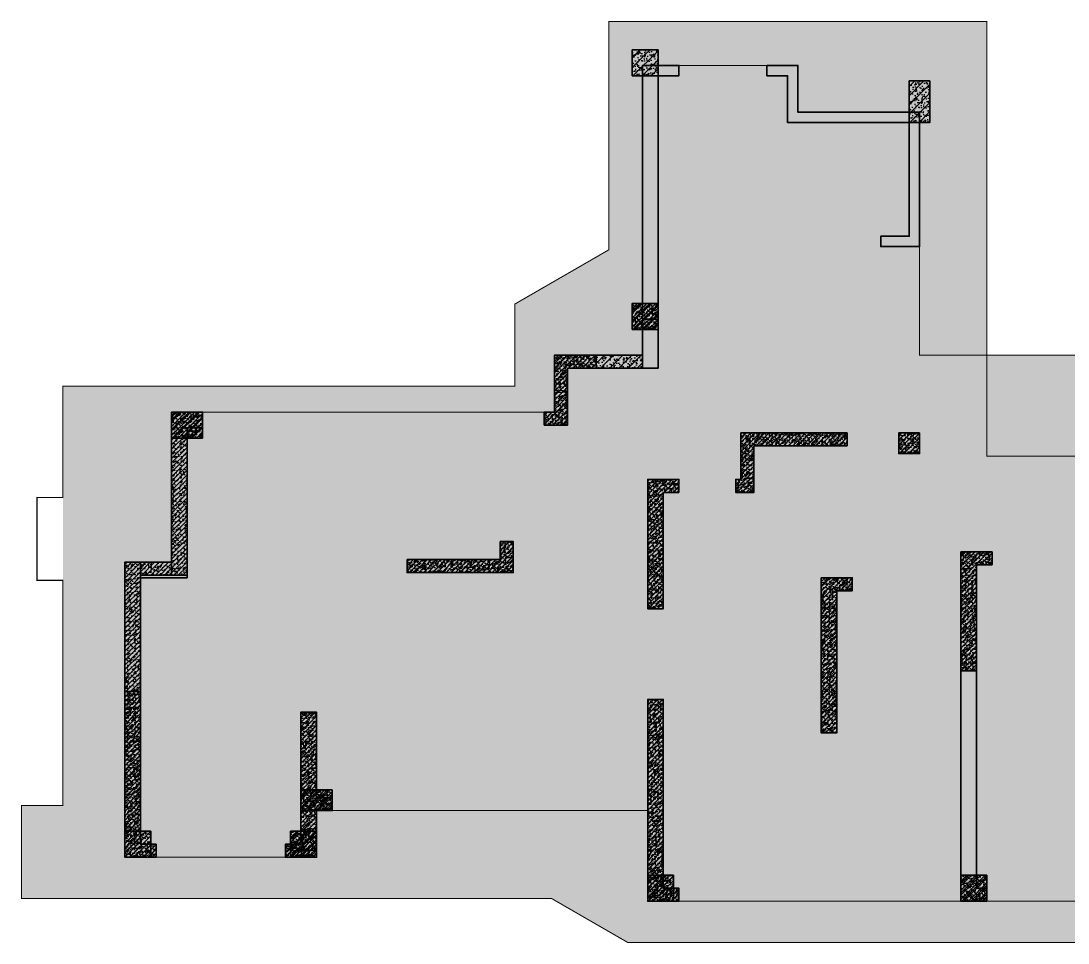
# Model space of a CAD drawing. Extents: x 923964 to 1204934, y 804567 to 1705037.
# Drawn here: x 993414 to 1013643, y 1063767 to 1081587 of the extents above; entities that cross this region are included whole.
import ezdxf

# ---------------------------------------------------------------- set-up
doc = ezdxf.new("R2010")
doc.units = 0
doc.header["$LTSCALE"] = 500
doc.linetypes.add('DASH', pattern=[0.35, 0.25, -0.1])
for name, color, linetype in [('S_COLU', 2, 'CONTINUOUS'), ('S_COLU_HACH', 15, 'CONTINUOUS'), ('S_PLAN_HACH', 9, 'CONTINUOUS'), ('S_WALL', 2, 'CONTINUOUS'), ('S_WALL_HACH', 30, 'CONTINUOUS'), ('S_WALL_OTHE_HACH', 33, 'CONTINUOUS'), ('主楼填充', 7, 'CONTINUOUS')]:
    doc.layers.add(name, color=color, linetype=linetype)
pattern_1 = [(45, (0, 0), (-44.1941738, 44.1941738), []), (50, (0, 0), (179.315046, -15.688034), [18.75, -206.25]), (355, (0, 0), (-34.687833, 188.048033), [15, -165]), (100.4514, (14.94, -1.3), (144.627345, 172.359886), [15.935047, -175.285528]), (46.1842, (0, 50), (266.810262, -41.379754), [28.125, -309.375]), (96.6356, (22.23, 46.55), (233.665676, 243.52947), [23.90257, -262.92825]), (351.1842, (0, 50), (233.665486, 243.52965), [22.5, -247.5]), (21, (25, 37.5), (149.226763, -100.654723), [18.75, -206.25]), (326, (25, 37.5), (60.828833, 181.287511), [15, -165]), (71.4514, (37.44, 29.11), (210.055657, 80.632624), [15.935047, -175.285528]), (37.5, (0, 0), (3.0399638, 83.2234635), [0, -163, 0, -167.5, 0, -165.625]), (7.5, (0, 0), (65.7673844, 98.602928), [0, -95.5, 0, -159.25, 0, -63.125]), (327.5, (-55.75, 0), (133.455609, -5.638718), [0, -62.5, 0, -195, 0, -258.75]), (317.5, (-80.75, 0), (145.796542, 25.026246), [0, -81.25, 0, -129.5, 0, -183.75])]
pattern_2 = [(50, (648671.38, 618879.14), (179.315046, -15.688034), [18.75, -206.25]), (355, (648671.38, 618879.14), (-34.687833, 188.048033), [15, -165]), (100.4514, (648686.32, 618877.84), (144.627345, 172.359886), [15.93505, -175.28553]), (46.1842, (648671.38, 618929.14), (266.81026, -41.37975), [28.125, -309.375]), (96.6356, (648693.61, 618925.7), (233.66568, 243.52947), [23.90257, -262.92825]), (351.1842, (648671.38, 618929.14), (233.66549, 243.52965), [22.5, -247.5]), (21, (648696.38, 618916.64), (149.226763, -100.654723), [18.75, -206.25]), (326, (648696.38, 618916.64), (60.828833, 181.28751), [15, -165]), (71.4514, (648708.82, 618908.26), (210.055657, 80.632624), [15.93505, -175.28553]), (37.5, (648671.38, 618879.144), (3.039964, 83.2234635), [0, -163, 0, -167.5, 0, -165.625]), (7.5, (648671.38, 618879.14), (65.767384, 98.602928), [0, -95.5, 0, -159.25, 0, -63.125]), (327.5, (648615.63, 618879.144), (133.455609, -5.638718), [0, -62.5, 0, -195, 0, -258.75]), (317.5, (648590.63, 618879.14), (145.796542, 25.026246), [0, -81.25, 0, -129.5, 0, -183.75]), (45, (648671.38, 618879.14), (-88.388348, 88.388348), [])]

msp = doc.modelspace()

# ---------------------------------------------------------------- hatches: boundary and pattern name
at = {"layer": 'S_COLU_HACH'}
for points in [[(1005724, 1081027), (1005224, 1081027), (1005224, 1080527), (1005724, 1080527)], [(1010974, 1080427), (1010574, 1080427), (1010574, 1079627), (1010974, 1079627)], [(1005724, 1076127), (1005224, 1076127), (1005224, 1075627), (1005724, 1075627)], [(996924, 1074027), (996324, 1074027), (996324, 1073527), (996924, 1073527)], [(1010774, 1073627), (1010374, 1073627), (1010374, 1073227), (1010774, 1073227)], [(999424, 1066727), (998824, 1066727), (998824, 1066327), (999424, 1066327)], [(999124, 1065927), (998624, 1065927), (998624, 1065427), (999124, 1065427)], [(1006024, 1065077), (1005524, 1065077), (1005524, 1064577), (1006024, 1064577)], [(1012074, 1065077), (1011574, 1065077), (1011574, 1064577), (1012074, 1064577)]]:
    msp.add_hatch(color=256, dxfattribs=at).paths.add_polyline_path(points)
h = msp.add_hatch(color=256, dxfattribs=at)
h.dxf.hatch_style = 1
h.paths.add_polyline_path([(1005724, 1076127), (1005224, 1076127), (1005224, 1075627), (1005724, 1075627)])
h = msp.add_hatch(color=256, dxfattribs=at)
h.dxf.hatch_style = 1
h.paths.add_polyline_path([(996924, 1074027), (996324, 1074027), (996324, 1073527), (996924, 1073527)])
h = msp.add_hatch(color=256, dxfattribs=at)
h.dxf.hatch_style = 1
h.paths.add_polyline_path([(1010774, 1073627), (1010374, 1073627), (1010374, 1073227), (1010774, 1073227)])
h = msp.add_hatch(color=256, dxfattribs=at)
h.dxf.hatch_style = 1
h.paths.add_polyline_path([(999424, 1066727), (998824, 1066727), (998824, 1066327), (999424, 1066327)])
h = msp.add_hatch(color=256, dxfattribs=at)
h.dxf.hatch_style = 1
h.paths.add_polyline_path([(995924, 1065927), (995424, 1065927), (995424, 1065427), (995924, 1065427)])
h = msp.add_hatch(color=256, dxfattribs=at)
h.dxf.hatch_style = 1
h.paths.add_polyline_path([(999124, 1065927), (998624, 1065927), (998624, 1065427), (999124, 1065427)])
h = msp.add_hatch(color=256, dxfattribs=at)
h.dxf.hatch_style = 1
h.paths.add_polyline_path([(1006024, 1065077), (1005524, 1065077), (1005524, 1064577), (1006024, 1064577)])
h = msp.add_hatch(color=256, dxfattribs=at)
h.dxf.hatch_style = 1
h.paths.add_polyline_path([(1012074, 1065077), (1011574, 1065077), (1011574, 1064577), (1012074, 1064577)])
at = {"layer": 'S_PLAN_HACH'}
h = msp.add_hatch(dxfattribs=at)
h.set_pattern_fill('CROSS', color=4, scale=50, style=0)
h.set_pattern_definition([(0, (-394729.9, -64247.05), (317.5, 317.5), [158.75, -476.25]), (90, (-394650.52, -64326.43), (-317.5, 317.5), [158.75, -476.25])])
h.paths.add_polyline_path([(994224, 1066427), (993424, 1066427), (993424, 1064627), (1003668, 1064627), (1005140, 1063777), (1024308, 1063777), (1025780, 1064627), (1035224, 1064627), (1035224, 1074527), (1026349, 1074527), (1026349, 1076199), (1024674, 1077166), (1024674, 1081577), (1017374, 1081577), (1017374, 1073177), (1012074, 1073177), (1012074, 1081577), (1004774, 1081577), (1004774, 1077166), (1002954, 1076115), (1002954, 1074527), (994224, 1074527)])
at = {"layer": 'S_WALL_HACH'}
h = msp.add_hatch(color=256, dxfattribs=at)
h.dxf.hatch_style = 1
h.paths.add_polyline_path([(1005724, 1080527), (1006124, 1080527), (1006124, 1080727), (1005424, 1080727), (1005424, 1075827), (1005724, 1075827)])
for points in [[(1005724, 1080527), (1006124, 1080527), (1006124, 1080727), (1005424, 1080727), (1005424, 1074877), (1005724, 1074877)], [(1008424, 1079827), (1008424, 1080727), (1007824, 1080727), (1007824, 1080527), (1008224, 1080527), (1008224, 1079627), (1010574, 1079627), (1010574, 1077427), (1010024, 1077427), (1010024, 1077227), (1010774, 1077227), (1010774, 1079827)], [(1003974, 1074877), (1005424, 1074877), (1005424, 1075127), (1003724, 1075127), (1003724, 1074027), (1003524, 1074027), (1003524, 1073777), (1003974, 1073777)], [(996624, 1070827), (996624, 1073727), (996924, 1073727), (996924, 1074027), (996324, 1074027), (996324, 1071127), (995424, 1071127), (995424, 1068627), (995724, 1068627), (995724, 1070827)], [(1007574, 1073377), (1009374, 1073377), (1009374, 1073627), (1007324, 1073627), (1007324, 1072727), (1007224, 1072727), (1007224, 1072477), (1007574, 1072477)], [(1006124, 1072477), (1005824, 1072477), (1005824, 1070227), (1005524, 1070227), (1005524, 1072727), (1006124, 1072727)], [(1006124, 1072477), (1005824, 1072477), (1005824, 1070227), (1005524, 1070227), (1005524, 1072727), (1006124, 1072727)], [(1002674, 1071177), (1000874, 1071177), (1000874, 1070927), (1002924, 1070927), (1002924, 1071527), (1002674, 1071527)], [(1011874, 1071077), (1012174, 1071077), (1012174, 1071327), (1011574, 1071327), (1011574, 1069027), (1011874, 1069027)], [(1008874, 1070827), (1008874, 1067827), (1009174, 1067827), (1009174, 1070577), (1009474, 1070577), (1009474, 1070827)], [(1011574, 1064577), (1012074, 1064577), (1012074, 1064827), (1011874, 1064827), (1011874, 1069027), (1011574, 1069027)], [(995424, 1065427), (996024, 1065427), (996024, 1065677), (995724, 1065677), (995724, 1068627), (995424, 1068627)], [(1005824, 1064827), (1005824, 1068477), (1005524, 1068477), (1005524, 1064577), (1006124, 1064577), (1006124, 1064827)], [(998824, 1065677), (998524, 1065677), (998524, 1065427), (999124, 1065427), (999124, 1066327), (999424, 1066327), (999424, 1066577), (999124, 1066577), (999124, 1068227), (998824, 1068227)]]:
    msp.add_hatch(color=256, dxfattribs=at).paths.add_polyline_path(points)
h = msp.add_hatch(color=256, dxfattribs=at)
h.dxf.hatch_style = 1
h.paths.add_polyline_path([(1008424, 1079827), (1008424, 1080727), (1007824, 1080727), (1007824, 1080527), (1008224, 1080527), (1008224, 1079627), (1010574, 1079627), (1010574, 1077427), (1010024, 1077427), (1010024, 1077227), (1010774, 1077227), (1010774, 1079827)])
h = msp.add_hatch(color=256, dxfattribs=at)
h.dxf.hatch_style = 1
h.paths.add_polyline_path([(1003974, 1074877), (1004524, 1074877), (1004524, 1075127), (1003724, 1075127), (1003724, 1074027), (1003524, 1074027), (1003524, 1073777), (1003974, 1073777)])
h = msp.add_hatch(color=256, dxfattribs=at)
h.dxf.hatch_style = 1
h.paths.add_polyline_path([(996624, 1070877), (996624, 1073727), (996924, 1073727), (996924, 1074027), (996324, 1074027), (996324, 1070877)])
h = msp.add_hatch(color=256, dxfattribs=at)
h.dxf.hatch_style = 1
h.paths.add_polyline_path([(1007574, 1073377), (1009374, 1073377), (1009374, 1073627), (1007324, 1073627), (1007324, 1072727), (1007224, 1072727), (1007224, 1072477), (1007574, 1072477)])
h = msp.add_hatch(color=256, dxfattribs=at)
h.dxf.hatch_style = 1
h.paths.add_polyline_path([(1006124, 1072477), (1005824, 1072477), (1005824, 1070227), (1005524, 1070227), (1005524, 1072727), (1006124, 1072727)])
h = msp.add_hatch(color=256, dxfattribs=at)
h.dxf.hatch_style = 1
h.paths.add_polyline_path([(1000874, 1071177), (1000874, 1070927), (1002924, 1070927), (1002924, 1071527), (1002674, 1071527), (1002674, 1071177)])
h = msp.add_hatch(color=256, dxfattribs=at)
h.dxf.hatch_style = 1
h.paths.add_polyline_path([(1011874, 1071077), (1012174, 1071077), (1012174, 1071327), (1011574, 1071327), (1011574, 1069027), (1011874, 1069027)])
h = msp.add_hatch(color=256, dxfattribs=at)
h.dxf.hatch_style = 1
h.paths.add_polyline_path([(995724, 1070877), (995724, 1071127), (995424, 1071127), (995424, 1068627), (995724, 1068627)])
h = msp.add_hatch(color=256, dxfattribs=at)
h.dxf.hatch_style = 1
h.paths.add_polyline_path([(996324, 1071127), (995724, 1071127), (995724, 1070877), (996324, 1070877)])
h = msp.add_hatch(color=256, dxfattribs=at)
h.dxf.hatch_style = 1
h.paths.add_polyline_path([(1008874, 1070827), (1008874, 1067827), (1009174, 1067827), (1009174, 1070577), (1009474, 1070577), (1009474, 1070827)])
h = msp.add_hatch(color=256, dxfattribs=at)
h.dxf.hatch_style = 1
h.paths.add_polyline_path([(1011574, 1064577), (1012074, 1064577), (1012074, 1064827), (1011874, 1064827), (1011874, 1069027), (1011574, 1069027)])
h = msp.add_hatch(color=256, dxfattribs=at)
h.dxf.hatch_style = 1
h.paths.add_polyline_path([(995424, 1065427), (996024, 1065427), (996024, 1065677), (995724, 1065677), (995724, 1068627), (995424, 1068627)])
h = msp.add_hatch(color=256, dxfattribs=at)
h.dxf.hatch_style = 1
h.paths.add_polyline_path([(1005824, 1064827), (1005824, 1068477), (1005524, 1068477), (1005524, 1064577), (1006124, 1064577), (1006124, 1064827)])
h = msp.add_hatch(color=256, dxfattribs=at)
h.dxf.hatch_style = 1
h.paths.add_polyline_path([(998824, 1065677), (998524, 1065677), (998524, 1065427), (999124, 1065427), (999124, 1066327), (999424, 1066327), (999424, 1066577), (999124, 1066577), (999124, 1068227), (998824, 1068227)])
at = {"layer": 'S_WALL_OTHE_HACH'}
h = msp.add_hatch(dxfattribs=at)
h.set_pattern_fill('ARMORED', color=256, scale=25, style=0)
h.set_pattern_definition([(50, (643521.38, 626179.14), (179.315046, -15.688034), [18.75, -206.25]), (355, (643521.38, 626179.14), (-34.687833, 188.048033), [15, -165]), (100.4514, (643536.32, 626177.84), (144.627345, 172.359886), [15.93505, -175.28553]), (46.1842, (643521.38, 626229.14), (266.81026, -41.37975), [28.125, -309.375]), (96.6356, (643543.61, 626225.7), (233.66568, 243.52947), [23.90257, -262.92825]), (351.1842, (643521.38, 626229.14), (233.66549, 243.52965), [22.5, -247.5]), (21, (643546.38, 626216.64), (149.226763, -100.654723), [18.75, -206.25]), (326, (643546.38, 626216.64), (60.828833, 181.28751), [15, -165]), (71.4514, (643558.82, 626208.26), (210.055657, 80.632624), [15.93505, -175.28553]), (37.5, (643521.38, 626179.143), (3.039964, 83.2234635), [0, -163, 0, -167.5, 0, -165.625]), (7.5, (643521.38, 626179.14), (65.767384, 98.602928), [0, -95.5, 0, -159.25, 0, -63.125]), (327.5, (643465.63, 626179.143), (133.455609, -5.638718), [0, -62.5, 0, -195, 0, -258.75]), (317.5, (643440.63, 626179.14), (145.796542, 25.026246), [0, -81.25, 0, -129.5, 0, -183.75]), (45, (643521.38, 626179.14), (-88.388348, 88.388348), [])])
h.paths.add_polyline_path([(1005724, 1081027), (1005224, 1081027), (1005224, 1080527), (1005724, 1080527)])
h = msp.add_hatch(dxfattribs=at)
h.set_pattern_fill('钢筋混凝土', color=256, scale=25)
h.set_pattern_definition(pattern_1)
h.paths.add_polyline_path([(1005724, 1080527), (1006124, 1080527), (1006124, 1080727), (1005424, 1080727), (1005424, 1075827), (1005724, 1075827)])
h = msp.add_hatch(dxfattribs=at)
h.set_pattern_fill('ARMORED', color=256, scale=25, style=0)
h.set_pattern_definition(pattern_2)
h.paths.add_polyline_path([(1005724, 1080527), (1006124, 1080527), (1006124, 1080727), (1005424, 1080727), (1005424, 1074877), (1005724, 1074877)])
h = msp.add_hatch(dxfattribs=at)
h.set_pattern_fill('钢筋混凝土', color=256, scale=25)
h.set_pattern_definition(pattern_1)
h.paths.add_polyline_path([(1008424, 1079827), (1008424, 1080727), (1007824, 1080727), (1007824, 1080527), (1008224, 1080527), (1008224, 1079627), (1010574, 1079627), (1010574, 1077427), (1010024, 1077427), (1010024, 1077227), (1010774, 1077227), (1010774, 1079827)])
h = msp.add_hatch(dxfattribs=at)
h.set_pattern_fill('ARMORED', color=256, scale=25, style=0)
h.set_pattern_definition([(50, (652057.73, 618879.14), (179.315046, -15.688034), [18.75, -206.25]), (355, (652057.73, 618879.14), (-34.687833, 188.048033), [15, -165]), (100.4514, (652072.67, 618877.84), (144.627345, 172.359886), [15.93505, -175.28553]), (46.1842, (652057.73, 618929.14), (266.81026, -41.37975), [28.125, -309.375]), (96.6356, (652079.96, 618925.7), (233.66568, 243.52947), [23.90257, -262.92825]), (351.1842, (652057.73, 618929.14), (233.66549, 243.52965), [22.5, -247.5]), (21, (652082.73, 618916.64), (149.226763, -100.654723), [18.75, -206.25]), (326, (652082.73, 618916.64), (60.828833, 181.28751), [15, -165]), (71.4514, (652095.16, 618908.26), (210.055657, 80.632624), [15.93505, -175.28553]), (37.5, (652057.726, 618879.144), (3.039964, 83.2234635), [0, -163, 0, -167.5, 0, -165.625]), (7.5, (652057.73, 618879.14), (65.767384, 98.602928), [0, -95.5, 0, -159.25, 0, -63.125]), (327.5, (652001.976, 618879.144), (133.455609, -5.638718), [0, -62.5, 0, -195, 0, -258.75]), (317.5, (651976.98, 618879.14), (145.796542, 25.026246), [0, -81.25, 0, -129.5, 0, -183.75]), (45, (652057.73, 618879.14), (-88.388348, 88.388348), [])])
h.paths.add_polyline_path([(1008424, 1079827), (1008424, 1080727), (1007824, 1080727), (1007824, 1080527), (1008224, 1080527), (1008224, 1079627), (1010574, 1079627), (1010574, 1077427), (1010024, 1077427), (1010024, 1077227), (1010774, 1077227), (1010774, 1079827)])
h = msp.add_hatch(dxfattribs=at)
h.set_pattern_fill('ARMORED', color=256, scale=25, style=0)
h.set_pattern_definition([(50, (648871.38, 625279.14), (179.315046, -15.688034), [18.75, -206.25]), (355, (648871.38, 625279.14), (-34.687833, 188.048033), [15, -165]), (100.4514, (648886.32, 625277.84), (144.627345, 172.359886), [15.93505, -175.28553]), (46.1842, (648871.38, 625329.14), (266.81026, -41.37975), [28.125, -309.375]), (96.6356, (648893.61, 625325.7), (233.66568, 243.52947), [23.90257, -262.92825]), (351.1842, (648871.38, 625329.14), (233.66549, 243.52965), [22.5, -247.5]), (21, (648896.38, 625316.64), (149.226763, -100.654723), [18.75, -206.25]), (326, (648896.38, 625316.64), (60.828833, 181.28751), [15, -165]), (71.4514, (648908.82, 625308.26), (210.055657, 80.632624), [15.93505, -175.28553]), (37.5, (648871.38, 625279.144), (3.039964, 83.2234635), [0, -163, 0, -167.5, 0, -165.625]), (7.5, (648871.38, 625279.14), (65.767384, 98.602928), [0, -95.5, 0, -159.25, 0, -63.125]), (327.5, (648815.63, 625279.144), (133.455609, -5.638718), [0, -62.5, 0, -195, 0, -258.75]), (317.5, (648790.63, 625279.14), (145.796542, 25.026246), [0, -81.25, 0, -129.5, 0, -183.75]), (45, (648871.38, 625279.14), (-88.388348, 88.388348), [])])
h.paths.add_polyline_path([(1010974, 1080427), (1010574, 1080427), (1010574, 1079627), (1010974, 1079627)])
h = msp.add_hatch(dxfattribs=at)
h.set_pattern_fill('钢筋混凝土', color=256, scale=25)
h.set_pattern_definition(pattern_1)
h.paths.add_polyline_path([(1005724, 1076127), (1005224, 1076127), (1005224, 1075627), (1005724, 1075627)])
h = msp.add_hatch(dxfattribs=at)
h.set_pattern_fill('ARMORED', color=256, scale=25, style=0)
h.set_pattern_definition([(50, (643521.38, 621279.15), (179.315046, -15.688034), [18.75, -206.25]), (355, (643521.38, 621279.15), (-34.687833, 188.048033), [15, -165]), (100.4514, (643536.32, 621277.84), (144.627345, 172.359886), [15.93505, -175.28553]), (46.1842, (643521.38, 621329.15), (266.81026, -41.37975), [28.125, -309.375]), (96.6356, (643543.61, 621325.7), (233.66568, 243.52947), [23.90257, -262.92825]), (351.1842, (643521.38, 621329.15), (233.66549, 243.52965), [22.5, -247.5]), (21, (643546.38, 621316.65), (149.226763, -100.654723), [18.75, -206.25]), (326, (643546.38, 621316.65), (60.828833, 181.28751), [15, -165]), (71.4514, (643558.81, 621308.26), (210.055657, 80.632624), [15.93505, -175.28553]), (37.5, (643521.38, 621279.15), (3.039964, 83.2234635), [0, -163, 0, -167.5, 0, -165.625]), (7.5, (643521.38, 621279.15), (65.767384, 98.602928), [0, -95.5, 0, -159.25, 0, -63.125]), (327.5, (643465.63, 621279.15), (133.455609, -5.638718), [0, -62.5, 0, -195, 0, -258.75]), (317.5, (643440.63, 621279.15), (145.796542, 25.026246), [0, -81.25, 0, -129.5, 0, -183.75]), (45, (643521.38, 621279.15), (-88.388348, 88.388348), [])])
h.paths.add_polyline_path([(1005724, 1076127), (1005224, 1076127), (1005224, 1075627), (1005724, 1075627)])
h = msp.add_hatch(dxfattribs=at)
h.set_pattern_fill('钢筋混凝土', color=256, scale=25)
h.set_pattern_definition(pattern_1)
h.paths.add_polyline_path([(1003974, 1074877), (1004524, 1074877), (1004524, 1075127), (1003724, 1075127), (1003724, 1074027), (1003524, 1074027), (1003524, 1073777), (1003974, 1073777)])
h = msp.add_hatch(dxfattribs=at)
h.set_pattern_fill('ARMORED', color=256, scale=25, style=0)
h.set_pattern_definition(pattern_2)
h.paths.add_polyline_path([(1003974, 1074877), (1005424, 1074877), (1005424, 1075127), (1003724, 1075127), (1003724, 1074027), (1003524, 1074027), (1003524, 1073777), (1003974, 1073777)])
h = msp.add_hatch(dxfattribs=at)
h.set_pattern_fill('ARMORED', color=256, scale=25, style=0)
h.set_pattern_definition(pattern_2)
h.paths.add_polyline_path([(996624, 1070827), (996624, 1073727), (996924, 1073727), (996924, 1074027), (996324, 1074027), (996324, 1071127), (995424, 1071127), (995424, 1068627), (995724, 1068627), (995724, 1070827)])
h = msp.add_hatch(dxfattribs=at)
h.set_pattern_fill('钢筋混凝土', color=256, scale=25)
h.set_pattern_definition(pattern_1)
h.paths.add_polyline_path([(996624, 1070877), (996624, 1073727), (996924, 1073727), (996924, 1074027), (996324, 1074027), (996324, 1070877)])
h = msp.add_hatch(dxfattribs=at)
h.set_pattern_fill('钢筋混凝土', color=256, scale=25)
h.set_pattern_definition(pattern_1)
h.paths.add_polyline_path([(996924, 1074027), (996324, 1074027), (996324, 1073527), (996924, 1073527)])
h = msp.add_hatch(dxfattribs=at)
h.set_pattern_fill('ARMORED', color=256, scale=25, style=0)
h.set_pattern_definition([(50, (634621.38, 619179.14), (179.315046, -15.688034), [18.75, -206.25]), (355, (634621.38, 619179.14), (-34.687833, 188.048033), [15, -165]), (100.4514, (634636.32, 619177.84), (144.627345, 172.359886), [15.93505, -175.28553]), (46.1842, (634621.38, 619229.14), (266.81026, -41.37975), [28.125, -309.375]), (96.6356, (634643.61, 619225.7), (233.66568, 243.52947), [23.90257, -262.92825]), (351.1842, (634621.38, 619229.14), (233.66549, 243.52965), [22.5, -247.5]), (21, (634646.38, 619216.64), (149.226763, -100.654723), [18.75, -206.25]), (326, (634646.38, 619216.64), (60.828833, 181.28751), [15, -165]), (71.4514, (634658.82, 619208.26), (210.055657, 80.632624), [15.93505, -175.28553]), (37.5, (634621.38, 619179.144), (3.039964, 83.2234635), [0, -163, 0, -167.5, 0, -165.625]), (7.5, (634621.38, 619179.14), (65.767384, 98.602928), [0, -95.5, 0, -159.25, 0, -63.125]), (327.5, (634565.63, 619179.144), (133.455609, -5.638718), [0, -62.5, 0, -195, 0, -258.75]), (317.5, (634540.63, 619179.14), (145.796542, 25.026246), [0, -81.25, 0, -129.5, 0, -183.75]), (45, (634621.38, 619179.14), (-88.388348, 88.388348), [])])
h.paths.add_polyline_path([(996924, 1074027), (996324, 1074027), (996324, 1073527), (996924, 1073527)])
h = msp.add_hatch(dxfattribs=at)
h.set_pattern_fill('钢筋混凝土', color=256, scale=25)
h.set_pattern_definition(pattern_1)
h.paths.add_polyline_path([(1007574, 1073377), (1009374, 1073377), (1009374, 1073627), (1007324, 1073627), (1007324, 1072727), (1007224, 1072727), (1007224, 1072477), (1007574, 1072477)])
h = msp.add_hatch(dxfattribs=at)
h.set_pattern_fill('ARMORED', color=256, scale=25, style=0)
h.set_pattern_definition(pattern_2)
h.paths.add_polyline_path([(1007574, 1073377), (1009374, 1073377), (1009374, 1073627), (1007324, 1073627), (1007324, 1072727), (1007224, 1072727), (1007224, 1072477), (1007574, 1072477)])
h = msp.add_hatch(dxfattribs=at)
h.set_pattern_fill('钢筋混凝土', color=256, scale=25)
h.set_pattern_definition(pattern_1)
h.paths.add_polyline_path([(1010774, 1073627), (1010374, 1073627), (1010374, 1073227), (1010774, 1073227)])
h = msp.add_hatch(dxfattribs=at)
h.set_pattern_fill('ARMORED', color=256, scale=25, style=0)
h.set_pattern_definition(pattern_2)
h.paths.add_polyline_path([(1010774, 1073627), (1010374, 1073627), (1010374, 1073227), (1010774, 1073227)])
h = msp.add_hatch(dxfattribs=at)
h.set_pattern_fill('钢筋混凝土', color=256, scale=25)
h.set_pattern_definition(pattern_1)
h.paths.add_polyline_path([(1006124, 1072477), (1005824, 1072477), (1005824, 1070227), (1005524, 1070227), (1005524, 1072727), (1006124, 1072727)])
h = msp.add_hatch(dxfattribs=at)
h.set_pattern_fill('ARMORED', color=256, scale=25, style=0)
h.set_pattern_definition([(50, (612540.39, 803097.85), (179.315046, -15.688034), [18.75, -206.25]), (355, (612540.39, 803097.85), (-34.68783, 188.04803), [15, -165]), (100.4514, (612555.33, 803096.54), (144.627345, 172.359886), [15.93505, -175.28553]), (46.1842, (612540.39, 803147.85), (266.81026, -41.37975), [28.125, -309.375]), (96.6356, (612562.62, 803144.4), (233.66568, 243.52947), [23.90257, -262.92825]), (351.1842, (612540.4, 803147.85), (233.66549, 243.52965), [22.5, -247.5]), (21, (612565.39, 803135.35), (149.226763, -100.654723), [18.75, -206.25]), (326, (612565.39, 803135.35), (60.82883, 181.28751), [15, -165]), (71.4514, (612577.82, 803126.96), (210.05566, 80.632624), [15.93505, -175.28553]), (37.5, (612540.386, 803097.85), (3.039964, 83.2234635), [0, -163, 0, -167.5, 0, -165.625]), (7.5, (612540.39, 803097.85), (65.767384, 98.602928), [0, -95.5, 0, -159.25, 0, -63.125]), (327.5, (612484.636, 803097.85), (133.455609, -5.638718), [0, -62.5, 0, -195, 0, -258.75]), (317.5, (612459.64, 803097.85), (145.796542, 25.026246), [0, -81.25, 0, -129.5, 0, -183.75]), (45, (612540.39, 803097.85), (-88.388348, 88.388348), [])])
h.paths.add_polyline_path([(1006124, 1072477), (1005824, 1072477), (1005824, 1070227), (1005524, 1070227), (1005524, 1072727), (1006124, 1072727)])
h = msp.add_hatch(dxfattribs=at)
h.set_pattern_fill('ARMORED', color=256, scale=25, style=0)
h.set_pattern_definition([(50, (612540.39, 803097.85), (179.315046, -15.688034), [18.75, -206.25]), (355, (612540.39, 803097.85), (-34.68783, 188.04803), [15, -165]), (100.4514, (612555.33, 803096.54), (144.627345, 172.359886), [15.93505, -175.28553]), (46.1842, (612540.39, 803147.85), (266.81026, -41.37975), [28.125, -309.375]), (96.6356, (612562.62, 803144.4), (233.66568, 243.52947), [23.90257, -262.92825]), (351.1842, (612540.4, 803147.85), (233.66549, 243.52965), [22.5, -247.5]), (21, (612565.39, 803135.35), (149.226763, -100.654723), [18.75, -206.25]), (326, (612565.39, 803135.35), (60.82883, 181.28751), [15, -165]), (71.4514, (612577.82, 803126.96), (210.05566, 80.632624), [15.93505, -175.28553]), (37.5, (612540.386, 803097.85), (3.039964, 83.2234635), [0, -163, 0, -167.5, 0, -165.625]), (7.5, (612540.39, 803097.85), (65.767384, 98.602928), [0, -95.5, 0, -159.25, 0, -63.125]), (327.5, (612484.636, 803097.85), (133.455609, -5.638718), [0, -62.5, 0, -195, 0, -258.75]), (317.5, (612459.64, 803097.85), (145.796542, 25.026246), [0, -81.25, 0, -129.5, 0, -183.75]), (45, (612540.39, 803097.85), (-88.388348, 88.388348), [])])
h.paths.add_polyline_path([(1006124, 1072477), (1005824, 1072477), (1005824, 1070227), (1005524, 1070227), (1005524, 1072727), (1006124, 1072727)])
h = msp.add_hatch(dxfattribs=at)
h.set_pattern_fill('钢筋混凝土', color=256, scale=25)
h.set_pattern_definition(pattern_1)
h.paths.add_polyline_path([(1000874, 1071177), (1000874, 1070927), (1002924, 1070927), (1002924, 1071527), (1002674, 1071527), (1002674, 1071177)])
h = msp.add_hatch(dxfattribs=at)
h.set_pattern_fill('ARMORED', color=256, scale=25, style=0)
h.set_pattern_definition(pattern_2)
h.paths.add_polyline_path([(1002674, 1071177), (1000874, 1071177), (1000874, 1070927), (1002924, 1070927), (1002924, 1071527), (1002674, 1071527)])
h = msp.add_hatch(dxfattribs=at)
h.set_pattern_fill('钢筋混凝土', color=256, scale=25)
h.set_pattern_definition(pattern_1)
h.paths.add_polyline_path([(1011874, 1071077), (1012174, 1071077), (1012174, 1071327), (1011574, 1071327), (1011574, 1069027), (1011874, 1069027)])
h = msp.add_hatch(dxfattribs=at)
h.set_pattern_fill('ARMORED', color=256, scale=25, style=0)
h.set_pattern_definition(pattern_2)
h.paths.add_polyline_path([(1011874, 1071077), (1012174, 1071077), (1012174, 1071327), (1011574, 1071327), (1011574, 1069027), (1011874, 1069027)])
h = msp.add_hatch(dxfattribs=at)
h.set_pattern_fill('钢筋混凝土', color=256, scale=25)
h.set_pattern_definition(pattern_1)
h.paths.add_polyline_path([(995724, 1070877), (995724, 1071127), (995424, 1071127), (995424, 1068627), (995724, 1068627)])
h = msp.add_hatch(dxfattribs=at)
h.set_pattern_fill('钢筋混凝土', color=256, scale=25)
h.set_pattern_definition(pattern_1)
h.paths.add_polyline_path([(996324, 1071127), (995724, 1071127), (995724, 1070877), (996324, 1070877)])
h = msp.add_hatch(dxfattribs=at)
h.set_pattern_fill('钢筋混凝土', color=256, scale=25)
h.set_pattern_definition(pattern_1)
h.paths.add_polyline_path([(1008874, 1070827), (1008874, 1067827), (1009174, 1067827), (1009174, 1070577), (1009474, 1070577), (1009474, 1070827)])
h = msp.add_hatch(dxfattribs=at)
h.set_pattern_fill('ARMORED', color=256, scale=25, style=0)
h.set_pattern_definition(pattern_2)
h.paths.add_polyline_path([(1008874, 1070827), (1008874, 1067827), (1009174, 1067827), (1009174, 1070577), (1009474, 1070577), (1009474, 1070827)])
h = msp.add_hatch(dxfattribs=at)
h.set_pattern_fill('钢筋混凝土', color=256, scale=25)
h.set_pattern_definition(pattern_1)
h.paths.add_polyline_path([(1011574, 1064577), (1012074, 1064577), (1012074, 1064827), (1011874, 1064827), (1011874, 1069027), (1011574, 1069027)])
h = msp.add_hatch(dxfattribs=at)
h.set_pattern_fill('ARMORED', color=256, scale=25, style=0)
h.set_pattern_definition(pattern_2)
h.paths.add_polyline_path([(1011574, 1064577), (1012074, 1064577), (1012074, 1064827), (1011874, 1064827), (1011874, 1069027), (1011574, 1069027)])
h = msp.add_hatch(dxfattribs=at)
h.set_pattern_fill('钢筋混凝土', color=256, scale=25)
h.set_pattern_definition(pattern_1)
h.paths.add_polyline_path([(995424, 1065427), (996024, 1065427), (996024, 1065677), (995724, 1065677), (995724, 1068627), (995424, 1068627)])
h = msp.add_hatch(dxfattribs=at)
h.set_pattern_fill('ARMORED', color=256, scale=25, style=0)
h.set_pattern_definition(pattern_2)
h.paths.add_polyline_path([(995424, 1065427), (996024, 1065427), (996024, 1065677), (995724, 1065677), (995724, 1068627), (995424, 1068627)])
h = msp.add_hatch(dxfattribs=at)
h.set_pattern_fill('钢筋混凝土', color=256, scale=25)
h.set_pattern_definition(pattern_1)
h.paths.add_polyline_path([(1005824, 1064827), (1005824, 1068477), (1005524, 1068477), (1005524, 1064577), (1006124, 1064577), (1006124, 1064827)])
h = msp.add_hatch(dxfattribs=at)
h.set_pattern_fill('ARMORED', color=256, scale=25, style=0)
h.set_pattern_definition(pattern_2)
h.paths.add_polyline_path([(1005824, 1064827), (1005824, 1068477), (1005524, 1068477), (1005524, 1064577), (1006124, 1064577), (1006124, 1064827)])
h = msp.add_hatch(dxfattribs=at)
h.set_pattern_fill('钢筋混凝土', color=256, scale=25)
h.set_pattern_definition(pattern_1)
h.paths.add_polyline_path([(998824, 1065677), (998524, 1065677), (998524, 1065427), (999124, 1065427), (999124, 1066327), (999424, 1066327), (999424, 1066577), (999124, 1066577), (999124, 1068227), (998824, 1068227)])
h = msp.add_hatch(dxfattribs=at)
h.set_pattern_fill('ARMORED', color=256, scale=25, style=0)
h.set_pattern_definition(pattern_2)
h.paths.add_polyline_path([(998824, 1065677), (998524, 1065677), (998524, 1065427), (999124, 1065427), (999124, 1066327), (999424, 1066327), (999424, 1066577), (999124, 1066577), (999124, 1068227), (998824, 1068227)])
h = msp.add_hatch(dxfattribs=at)
h.set_pattern_fill('钢筋混凝土', color=256, scale=25)
h.set_pattern_definition(pattern_1)
h.paths.add_polyline_path([(999424, 1066727), (998824, 1066727), (998824, 1066327), (999424, 1066327)])
h = msp.add_hatch(dxfattribs=at)
h.set_pattern_fill('ARMORED', color=256, scale=25, style=0)
h.set_pattern_definition([(50, (637121.38, 611879.14), (179.315046, -15.688034), [18.75, -206.25]), (355, (637121.38, 611879.14), (-34.687833, 188.048033), [15, -165]), (100.4514, (637136.32, 611877.84), (144.627345, 172.359886), [15.93505, -175.28553]), (46.1842, (637121.38, 611929.14), (266.81026, -41.37975), [28.125, -309.375]), (96.6356, (637143.61, 611925.7), (233.66568, 243.52947), [23.90257, -262.92825]), (351.1842, (637121.38, 611929.14), (233.66549, 243.52965), [22.5, -247.5]), (21, (637146.38, 611916.64), (149.226763, -100.654723), [18.75, -206.25]), (326, (637146.38, 611916.64), (60.828833, 181.28751), [15, -165]), (71.4514, (637158.82, 611908.26), (210.055657, 80.632624), [15.93505, -175.28553]), (37.5, (637121.38, 611879.144), (3.039964, 83.2234635), [0, -163, 0, -167.5, 0, -165.625]), (7.5, (637121.38, 611879.14), (65.767384, 98.602928), [0, -95.5, 0, -159.25, 0, -63.125]), (327.5, (637065.63, 611879.144), (133.455609, -5.638718), [0, -62.5, 0, -195, 0, -258.75]), (317.5, (637040.63, 611879.14), (145.796542, 25.026246), [0, -81.25, 0, -129.5, 0, -183.75]), (45, (637121.38, 611879.14), (-88.388348, 88.388348), [])])
h.paths.add_polyline_path([(999424, 1066727), (998824, 1066727), (998824, 1066327), (999424, 1066327)])
h = msp.add_hatch(dxfattribs=at)
h.set_pattern_fill('钢筋混凝土', color=256, scale=25)
h.set_pattern_definition(pattern_1)
h.paths.add_polyline_path([(995924, 1065927), (995424, 1065927), (995424, 1065427), (995924, 1065427)])
h = msp.add_hatch(dxfattribs=at)
h.set_pattern_fill('钢筋混凝土', color=256, scale=25)
h.set_pattern_definition(pattern_1)
h.paths.add_polyline_path([(999124, 1065927), (998624, 1065927), (998624, 1065427), (999124, 1065427)])
h = msp.add_hatch(dxfattribs=at)
h.set_pattern_fill('ARMORED', color=256, scale=25, style=0)
h.set_pattern_definition([(50, (636921.38, 611079.14), (179.315046, -15.688034), [18.75, -206.25]), (355, (636921.38, 611079.14), (-34.687833, 188.048033), [15, -165]), (100.4514, (636936.32, 611077.84), (144.627345, 172.359886), [15.93505, -175.28553]), (46.1842, (636921.38, 611129.14), (266.81026, -41.37975), [28.125, -309.375]), (96.6356, (636943.61, 611125.7), (233.66568, 243.52947), [23.90257, -262.92825]), (351.1842, (636921.38, 611129.14), (233.66549, 243.52965), [22.5, -247.5]), (21, (636946.38, 611116.64), (149.226763, -100.654723), [18.75, -206.25]), (326, (636946.38, 611116.64), (60.828833, 181.28751), [15, -165]), (71.4514, (636958.82, 611108.26), (210.055657, 80.632624), [15.93505, -175.28553]), (37.5, (636921.38, 611079.144), (3.039964, 83.2234635), [0, -163, 0, -167.5, 0, -165.625]), (7.5, (636921.38, 611079.14), (65.767384, 98.602928), [0, -95.5, 0, -159.25, 0, -63.125]), (327.5, (636865.63, 611079.144), (133.455609, -5.638718), [0, -62.5, 0, -195, 0, -258.75]), (317.5, (636840.63, 611079.14), (145.796542, 25.026246), [0, -81.25, 0, -129.5, 0, -183.75]), (45, (636921.38, 611079.14), (-88.388348, 88.388348), [])])
h.paths.add_polyline_path([(999124, 1065927), (998624, 1065927), (998624, 1065427), (999124, 1065427)])
h = msp.add_hatch(dxfattribs=at)
h.set_pattern_fill('钢筋混凝土', color=256, scale=25)
h.set_pattern_definition(pattern_1)
h.paths.add_polyline_path([(1006024, 1065077), (1005524, 1065077), (1005524, 1064577), (1006024, 1064577)])
h = msp.add_hatch(dxfattribs=at)
h.set_pattern_fill('ARMORED', color=256, scale=25, style=0)
h.set_pattern_definition([(50, (643821.38, 610229.14), (179.315046, -15.688034), [18.75, -206.25]), (355, (643821.38, 610229.14), (-34.687833, 188.048033), [15, -165]), (100.4514, (643836.32, 610227.84), (144.627345, 172.359886), [15.93505, -175.28553]), (46.1842, (643821.38, 610279.14), (266.81026, -41.37975), [28.125, -309.375]), (96.6356, (643843.61, 610275.7), (233.66568, 243.52947), [23.90257, -262.92825]), (351.1842, (643821.38, 610279.14), (233.66549, 243.52965), [22.5, -247.5]), (21, (643846.38, 610266.64), (149.226763, -100.654723), [18.75, -206.25]), (326, (643846.38, 610266.64), (60.828833, 181.28751), [15, -165]), (71.4514, (643858.82, 610258.26), (210.055657, 80.632624), [15.93505, -175.28553]), (37.5, (643821.38, 610229.144), (3.039964, 83.2234635), [0, -163, 0, -167.5, 0, -165.625]), (7.5, (643821.38, 610229.14), (65.767384, 98.602928), [0, -95.5, 0, -159.25, 0, -63.125]), (327.5, (643765.63, 610229.144), (133.455609, -5.638718), [0, -62.5, 0, -195, 0, -258.75]), (317.5, (643740.63, 610229.14), (145.796542, 25.026246), [0, -81.25, 0, -129.5, 0, -183.75]), (45, (643821.38, 610229.14), (-88.388348, 88.388348), [])])
h.paths.add_polyline_path([(1006024, 1065077), (1005524, 1065077), (1005524, 1064577), (1006024, 1064577)])
h = msp.add_hatch(dxfattribs=at)
h.set_pattern_fill('钢筋混凝土', color=256, scale=25)
h.set_pattern_definition(pattern_1)
h.paths.add_polyline_path([(1012074, 1065077), (1011574, 1065077), (1011574, 1064577), (1012074, 1064577)])
h = msp.add_hatch(dxfattribs=at)
h.set_pattern_fill('ARMORED', color=256, scale=25, style=0)
h.set_pattern_definition([(50, (649871.38, 610229.14), (179.315046, -15.688034), [18.75, -206.25]), (355, (649871.38, 610229.14), (-34.687833, 188.048033), [15, -165]), (100.4514, (649886.32, 610227.84), (144.627345, 172.359886), [15.93505, -175.28553]), (46.1842, (649871.38, 610279.14), (266.81026, -41.37975), [28.125, -309.375]), (96.6356, (649893.61, 610275.7), (233.66568, 243.52947), [23.90257, -262.92825]), (351.1842, (649871.38, 610279.14), (233.66549, 243.52965), [22.5, -247.5]), (21, (649896.38, 610266.64), (149.226763, -100.654723), [18.75, -206.25]), (326, (649896.38, 610266.64), (60.828833, 181.28751), [15, -165]), (71.4514, (649908.82, 610258.26), (210.055657, 80.632624), [15.93505, -175.28553]), (37.5, (649871.38, 610229.144), (3.039964, 83.2234635), [0, -163, 0, -167.5, 0, -165.625]), (7.5, (649871.38, 610229.14), (65.767384, 98.602928), [0, -95.5, 0, -159.25, 0, -63.125]), (327.5, (649815.63, 610229.144), (133.455609, -5.638718), [0, -62.5, 0, -195, 0, -258.75]), (317.5, (649790.63, 610229.14), (145.796542, 25.026246), [0, -81.25, 0, -129.5, 0, -183.75]), (45, (649871.38, 610229.14), (-88.388348, 88.388348), [])])
h.paths.add_polyline_path([(1012074, 1065077), (1011574, 1065077), (1011574, 1064577), (1012074, 1064577)])
at = {"layer": '主楼填充'}
h = msp.add_hatch(dxfattribs=at)
h.set_pattern_fill('GRASS', color=1, scale=20)
h.set_pattern_definition([(90, (-394729.9, -64247.05), (-359.21, 359.21), [95.25, -623.17]), (45, (-394729.9, -64247.05), (-359.21024, 359.21024), [95.25, -412.75]), (135, (-394729.9, -64247.05), (-359.21024, -359.21024), [95.25, -412.75])])
h.paths.add_polyline_path([(995424, 1065427), (999124, 1065427), (999124, 1066327), (1005524, 1066327), (1005524, 1064577), (1023924, 1064577), (1023924, 1066327), (1030324, 1066327), (1030324, 1065427), (1034024, 1065427), (1034024, 1071127), (1033124, 1071127), (1033124, 1074027), (1025724, 1074027), (1025724, 1075127), (1024024, 1075127), (1024024, 1080927), (1021024, 1080927), (1021024, 1080327), (1018674, 1080327), (1018674, 1078027), (1018324, 1078027), (1018324, 1075127), (1010774, 1075127), (1010774, 1079827), (1008424, 1079827), (1008424, 1080727), (1005424, 1080727), (1005424, 1075127), (1003724, 1075127), (1003724, 1074027), (996324, 1074027), (996324, 1071127), (995424, 1071127)])

# ---------------------------------------------------------------- linework, layer by layer
at = {"layer": 'S_COLU', "lineweight": 35}
for points in [[(1005724, 1081027), (1005224, 1081027), (1005224, 1080527), (1005724, 1080527)], [(1010974, 1080427), (1010574, 1080427), (1010574, 1079627), (1010974, 1079627)], [(1005724, 1076127), (1005224, 1076127), (1005224, 1075627), (1005724, 1075627)], [(1005724, 1076127), (1005224, 1076127), (1005224, 1075627), (1005724, 1075627)], [(996924, 1074027), (996324, 1074027), (996324, 1073527), (996924, 1073527)], [(996924, 1074027), (996324, 1074027), (996324, 1073527), (996924, 1073527)], [(1010774, 1073627), (1010374, 1073627), (1010374, 1073227), (1010774, 1073227)], [(1010774, 1073627), (1010374, 1073627), (1010374, 1073227), (1010774, 1073227)], [(999424, 1066727), (998824, 1066727), (998824, 1066327), (999424, 1066327)], [(999424, 1066727), (998824, 1066727), (998824, 1066327), (999424, 1066327)], [(995924, 1065927), (995424, 1065927), (995424, 1065427), (995924, 1065427)], [(999124, 1065927), (998624, 1065927), (998624, 1065427), (999124, 1065427)], [(999124, 1065927), (998624, 1065927), (998624, 1065427), (999124, 1065427)], [(1006024, 1065077), (1005524, 1065077), (1005524, 1064577), (1006024, 1064577)], [(1006024, 1065077), (1005524, 1065077), (1005524, 1064577), (1006024, 1064577)], [(1012074, 1065077), (1011574, 1065077), (1011574, 1064577), (1012074, 1064577)], [(1012074, 1065077), (1011574, 1065077), (1011574, 1064577), (1012074, 1064577)]]:
    msp.add_lwpolyline(points, close=True, dxfattribs=at)
at = {"layer": 'S_PLAN_HACH', "color": 4, "linetype": 'DASH', "const_width": 20}
msp.add_lwpolyline([(1017374, 1073177), (1012074, 1073177), (1012074, 1081577), (1004774, 1081577), (1004774, 1077166), (1002954, 1076115), (1002954, 1074527), (994224, 1074527), (994224, 1072377), (993724, 1072377), (993724, 1070777), (994224, 1070777), (994224, 1066427), (993424, 1066427), (993424, 1064627), (1003668, 1064627), (1005140, 1063777), (1024308, 1063777)], dxfattribs=at)
at = {"layer": 'S_WALL', "lineweight": 35}
for points in [[(1005724, 1080527), (1006124, 1080527), (1006124, 1080727), (1005424, 1080727), (1005424, 1075827), (1005724, 1075827), (1005724, 1080527)], [(1005724, 1080527), (1006124, 1080527), (1006124, 1080727), (1005424, 1080727), (1005424, 1074877), (1005724, 1074877), (1005724, 1080527)], [(1008424, 1079827), (1008424, 1080727), (1007824, 1080727), (1007824, 1080527), (1008224, 1080527), (1008224, 1079627), (1010574, 1079627), (1010574, 1077427), (1010024, 1077427), (1010024, 1077227), (1010774, 1077227), (1010774, 1079827), (1008424, 1079827)], [(1008424, 1079827), (1008424, 1080727), (1007824, 1080727), (1007824, 1080527), (1008224, 1080527), (1008224, 1079627), (1010574, 1079627), (1010574, 1077427), (1010024, 1077427), (1010024, 1077227), (1010774, 1077227), (1010774, 1079827), (1008424, 1079827)], [(1003974, 1074877), (1004524, 1074877), (1004524, 1075127), (1003724, 1075127), (1003724, 1074027), (1003524, 1074027), (1003524, 1073777), (1003974, 1073777), (1003974, 1074877)], [(1003974, 1074877), (1005424, 1074877), (1005424, 1075127), (1003724, 1075127), (1003724, 1074027), (1003524, 1074027), (1003524, 1073777), (1003974, 1073777), (1003974, 1074877)], [(1007574, 1073377), (1009374, 1073377), (1009374, 1073627), (1007324, 1073627), (1007324, 1072727), (1007224, 1072727), (1007224, 1072477), (1007574, 1072477), (1007574, 1073377)], [(1007574, 1073377), (1009374, 1073377), (1009374, 1073627), (1007324, 1073627), (1007324, 1072727), (1007224, 1072727), (1007224, 1072477), (1007574, 1072477), (1007574, 1073377)], [(1006124, 1072477), (1005824, 1072477), (1005824, 1070227), (1005524, 1070227), (1005524, 1072727), (1006124, 1072727), (1006124, 1072527)], [(1006124, 1072477), (1005824, 1072477), (1005824, 1070227), (1005524, 1070227), (1005524, 1072727), (1006124, 1072727), (1006124, 1072477)], [(1006124, 1072477), (1005824, 1072477), (1005824, 1070227), (1005524, 1070227), (1005524, 1072727), (1006124, 1072727), (1006124, 1072527)], [(1006124, 1072477), (1005824, 1072477), (1005824, 1070227), (1005524, 1070227), (1005524, 1072727), (1006124, 1072727), (1006124, 1072477)], [(1000874, 1071177), (1000874, 1070927), (1002924, 1070927), (1002924, 1071527), (1002674, 1071527), (1002674, 1071177), (1000874, 1071177)], [(1000874, 1071177), (1000874, 1070927), (1002924, 1070927), (1002924, 1071527), (1002674, 1071527), (1002674, 1071177), (1000874, 1071177)], [(1008874, 1070827), (1008874, 1067827), (1009174, 1067827), (1009174, 1070577), (1009474, 1070577), (1009474, 1070827), (1008874, 1070827)], [(1008874, 1070827), (1008874, 1067827), (1009174, 1067827), (1009174, 1070577), (1009474, 1070577), (1009474, 1070827), (1008874, 1070827)], [(1011574, 1064577), (1012074, 1064577), (1012074, 1064827), (1011874, 1064827), (1011874, 1069027), (1011574, 1069027), (1011574, 1064577)], [(1011574, 1064577), (1012074, 1064577), (1012074, 1064827), (1011874, 1064827), (1011874, 1069027), (1011574, 1069027), (1011574, 1064577)], [(995424, 1065427), (996024, 1065427), (996024, 1065677), (995724, 1065677), (995724, 1068627), (995424, 1068627), (995424, 1065427)], [(995424, 1065427), (996024, 1065427), (996024, 1065677), (995724, 1065677), (995724, 1068627), (995424, 1068627), (995424, 1065427)], [(1005824, 1064827), (1005824, 1068477), (1005524, 1068477), (1005524, 1064577), (1006124, 1064577), (1006124, 1064827), (1005824, 1064827)], [(1005824, 1064827), (1005824, 1068477), (1005524, 1068477), (1005524, 1064577), (1006124, 1064577), (1006124, 1064827), (1005824, 1064827)]]:
    msp.add_lwpolyline(points, dxfattribs=at)
for points in [[(996624, 1070827), (996624, 1073727), (996924, 1073727), (996924, 1074027), (996324, 1074027), (996324, 1071127), (995424, 1071127), (995424, 1068627), (995724, 1068627), (995724, 1070827)], [(996624, 1070877), (996624, 1073727), (996924, 1073727), (996924, 1074027), (996324, 1074027), (996324, 1070877)], [(1011874, 1071077), (1012174, 1071077), (1012174, 1071327), (1011574, 1071327), (1011574, 1069027), (1011874, 1069027)], [(1011874, 1071077), (1012174, 1071077), (1012174, 1071327), (1011574, 1071327), (1011574, 1069027), (1011874, 1069027)], [(995724, 1070877), (995724, 1070877), (995724, 1071127), (995424, 1071127), (995424, 1068627), (995724, 1068627)], [(996324, 1071127), (995724, 1071127), (995724, 1070877), (996324, 1070877)], [(998824, 1065677), (998524, 1065677), (998524, 1065427), (999124, 1065427), (999124, 1066327), (999424, 1066327), (999424, 1066577), (999124, 1066577), (999124, 1068227), (998824, 1068227)], [(998824, 1065677), (998524, 1065677), (998524, 1065427), (999124, 1065427), (999124, 1066327), (999424, 1066327), (999424, 1066577), (999124, 1066577), (999124, 1068227), (998824, 1068227)]]:
    msp.add_lwpolyline(points, close=True, dxfattribs=at)
at = {"layer": '主楼填充', "color": 1, "const_width": 20}
msp.add_lwpolyline([(1023924, 1064577), (1005524, 1064577), (1005524, 1066327), (999124, 1066327), (999124, 1065427), (995424, 1065427), (995424, 1071127), (996324, 1071127), (996324, 1074027), (1003724, 1074027), (1003724, 1075127), (1005424, 1075127), (1005424, 1080727), (1008424, 1080727), (1008424, 1079827), (1010774, 1079827), (1010774, 1075127), (1018324, 1075127)], dxfattribs=at)

doc.saveas('drawing.dxf')
